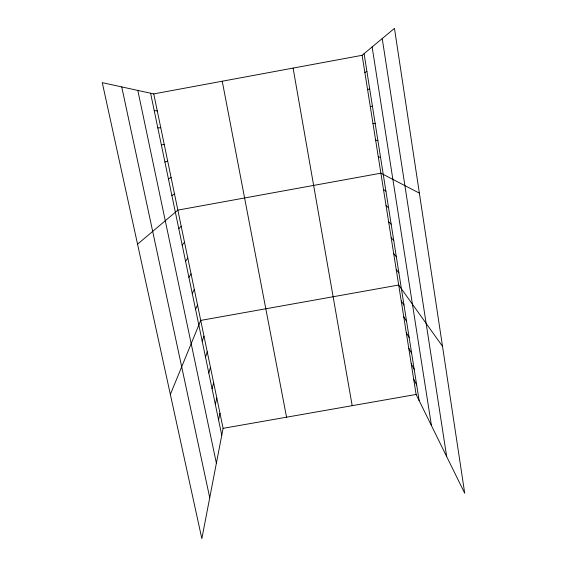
<?xml version="1.0" encoding="UTF-8"?>
<svg xmlns="http://www.w3.org/2000/svg" width="567" height="567" viewBox="0 0 567 567"><rect width="100%" height="100%" fill="white"/><g stroke="black" fill="none" stroke-linecap="round" stroke-linejoin="round"><path stroke-width="0.85" d="M153.756 93.909L223.1 428.34L201.845 538.65L102.28 82.654L153.756 93.909L362.122 55.304L394.469 28.35L464.72 493.269L416.114 394.448L362.122 55.304M218.564 419.871L219.968 413.258M215.332 404.356L216.821 398.069M212.086 388.728L213.646 382.768M208.805 372.987L210.449 367.352M205.509 357.118L207.231 351.823M202.178 341.128L203.985 336.174M170.355 394.434L200.718 320.412L398.7 285.031L442.515 346.317M195.551 309.263L197.522 305.003M192.248 293.394L194.304 289.475M188.924 277.405L191.065 273.84M185.572 261.288L187.797 258.084M182.198 245.057L184.502 242.215M178.796 228.699L181.192 226.226M137.554 244.179L177.847 210.116L380.889 173.183L419.367 193.127M171.907 195.608L174.487 193.886M364.864 72.533L366.899 71.322M168.427 178.874L171.092 177.535M367.586 89.629L369.677 88.835M164.919 162.006L167.676 161.063M161.382 145.01L164.239 144.465M370.286 106.589L372.434 106.22M223.1 428.34L416.114 394.448M157.824 127.88L160.773 127.745M372.973 123.429L375.17 123.464M154.231 110.622L157.279 110.891M375.63 140.141L377.891 140.573M378.267 156.719L380.585 157.555M383.49 189.52L385.914 191.129M386.07 205.736L388.544 207.728M388.636 221.832L391.159 224.192M391.18 237.807L393.753 240.536M393.704 253.662L396.326 256.759M396.213 269.403L398.884 272.862M401.245 301.013L404.009 305.181M403.768 316.875L406.582 321.39M406.277 332.623L409.14 337.485M408.764 348.251L411.67 353.454M411.231 363.766L414.186 369.301M413.683 379.16L416.681 385.028M121.735 86.907L209.733 497.734M137.816 90.422L216.381 463.204M150.609 93.222L221.761 435.265M222.25 81.223L286.562 417.199M293.096 68.097L352.192 405.674M364.092 53.659L419.162 400.642M372.129 46.969L431.459 425.64M382.229 38.549L446.668 456.57"/></g></svg>
